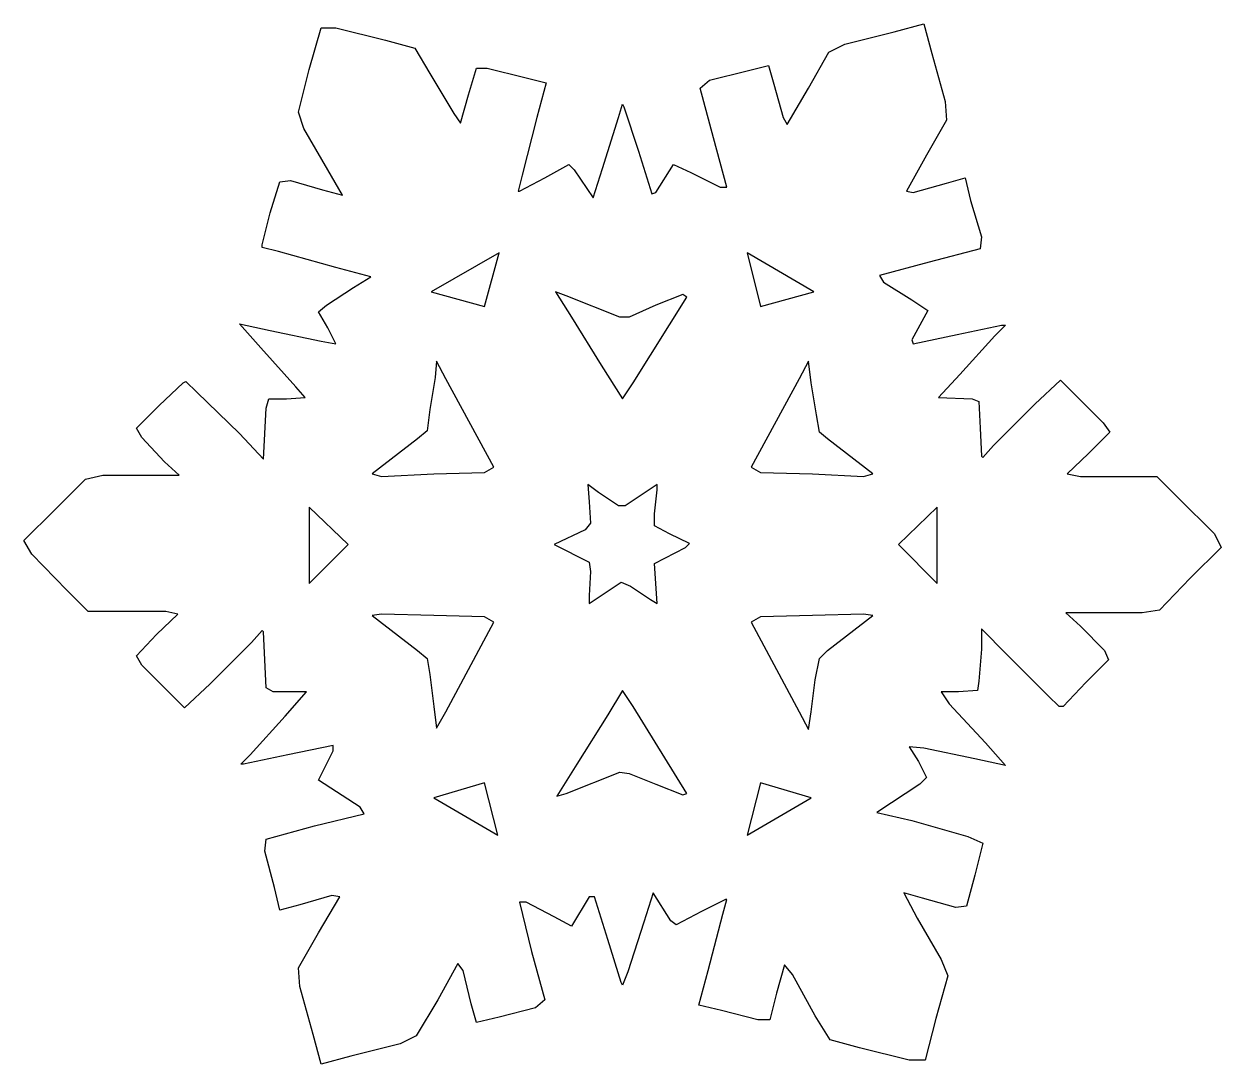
# Model space of a CAD drawing. Header units: centimetres. Extents: x -162 to 48, y -78 to 11.
# Drawn here: x -118.88 to -105.41, y -29.83 to -18.13 of the extents above; entities that cross this region are included whole.
import ezdxf

# ---------------------------------------------------------------- set-up
doc = ezdxf.new("R2010")
doc.units = ezdxf.units.CM
doc.header["$MEASUREMENT"] = 0
doc.layers.add('layer 1', color=7, linetype='Continuous')

msp = doc.modelspace()

# ---------------------------------------------------------------- linework, layer by layer
at = {"layer": 'layer 1', "color": 140}
for points, knots in [([(-105.89216, -23.46017), (-105.89216, -23.46017), (-106.13334, -23.21928), (-106.13334, -23.21928), (-106.13334, -23.21928), (-106.13334, -23.21928), (-106.46476, -23.21928), (-106.46476, -23.21928), (-106.46476, -23.21928), (-106.46476, -23.21928), (-106.99217, -23.21928), (-106.99217, -23.21928), (-106.99217, -23.21928), (-106.99217, -23.21928), (-107.14282, -23.18915), (-107.14282, -23.18915), (-107.14282, -23.18915), (-107.14282, -23.18915), (-106.90178, -22.96318), (-106.90178, -22.96318), (-106.90178, -22.96318), (-106.90178, -22.96318), (-106.66075, -22.72215), (-106.66075, -22.72215), (-106.66075, -22.72215), (-106.66075, -22.72215), (-106.73607, -22.61669), (-106.73607, -22.61669), (-106.73607, -22.61669), (-106.73607, -22.61669), (-107.03737, -22.31555), (-107.03737, -22.31555), (-107.03737, -22.31555), (-107.03737, -22.31555), (-107.21829, -22.13477), (-107.21829, -22.13477), (-107.21829, -22.13477), (-107.21829, -22.13477), (-107.50452, -22.40593), (-107.50452, -22.40593), (-107.50452, -22.40593), (-107.50452, -22.40593), (-107.97167, -22.87279), (-107.97167, -22.87279), (-107.97167, -22.87279), (-107.97167, -22.87279), (-108.09219, -23.00837), (-108.09219, -23.00837), (-108.09219, -23.00837), (-108.09219, -23.00837), (-108.10725, -22.99331), (-108.10725, -22.99331), (-108.10725, -22.99331), (-108.10725, -22.99331), (-108.12232, -22.67695), (-108.12232, -22.67695), (-108.12232, -22.67695), (-108.12232, -22.67695), (-108.13738, -22.37581), (-108.13738, -22.37581), (-108.13738, -22.37581), (-108.13738, -22.37581), (-108.21271, -22.34568), (-108.21271, -22.34568), (-108.21271, -22.34568), (-108.21271, -22.34568), (-108.58947, -22.33061), (-108.58947, -22.33061), (-108.58947, -22.33061), (-108.58947, -22.33061), (-108.34844, -22.07451), (-108.34844, -22.07451), (-108.34844, -22.07451), (-108.34844, -22.07451), (-107.95661, -21.63778), (-107.95661, -21.63778), (-107.95661, -21.63778), (-107.95661, -21.63778), (-107.83609, -21.51727), (-107.83609, -21.51727), (-107.83609, -21.51727), (-107.83609, -21.51727), (-107.88128, -21.51727), (-107.88128, -21.51727), (-107.88128, -21.51727), (-107.88128, -21.51727), (-108.37857, -21.62272), (-108.37857, -21.62272), (-108.37857, -21.62272), (-108.37857, -21.62272), (-108.87585, -21.72802), (-108.87585, -21.72802), (-108.87585, -21.72802), (-108.87585, -21.72802), (-108.89091, -21.68283), (-108.89091, -21.68283), (-108.89091, -21.68283), (-108.89091, -21.68283), (-108.70999, -21.35155), (-108.70999, -21.35155), (-108.70999, -21.35155), (-108.70999, -21.35155), (-108.89091, -21.23104), (-108.89091, -21.23104), (-108.89091, -21.23104), (-108.89091, -21.23104), (-109.20727, -21.0352), (-109.20727, -21.0352), (-109.20727, -21.0352), (-109.20727, -21.0352), (-109.25247, -20.96002), (-109.25247, -20.96002), (-109.25247, -20.96002), (-109.25247, -20.96002), (-108.69492, -20.80937), (-108.69492, -20.80937), (-108.69492, -20.80937), (-108.69492, -20.80937), (-108.12232, -20.65873), (-108.12232, -20.65873), (-108.12232, -20.65873), (-108.12232, -20.65873), (-108.10725, -20.52315), (-108.10725, -20.52315), (-108.10725, -20.52315), (-108.10725, -20.52315), (-108.22792, -20.11655), (-108.22792, -20.11655), (-108.22792, -20.11655), (-108.22792, -20.11655), (-108.28818, -19.86045), (-108.28818, -19.86045), (-108.28818, -19.86045), (-108.28818, -19.86045), (-108.49908, -19.92071), (-108.49908, -19.92071), (-108.49908, -19.92071), (-108.49908, -19.92071), (-108.87585, -20.02616), (-108.87585, -20.02616), (-108.87585, -20.02616), (-108.87585, -20.02616), (-108.95117, -20.01109), (-108.95117, -20.01109), (-108.95117, -20.01109), (-108.95117, -20.01109), (-108.72505, -19.60435), (-108.72505, -19.60435), (-108.72505, -19.60435), (-108.72505, -19.60435), (-108.49908, -19.21281), (-108.49908, -19.21281), (-108.49908, -19.21281), (-108.49908, -19.21281), (-108.51415, -19.00191), (-108.51415, -19.00191), (-108.51415, -19.00191), (-108.51415, -19.00191), (-108.66479, -18.45973), (-108.66479, -18.45973), (-108.66479, -18.45973), (-108.66479, -18.45973), (-108.75518, -18.1283), (-108.75518, -18.1283), (-108.75518, -18.1283), (-108.75518, -18.1283), (-109.08675, -18.21869), (-109.08675, -18.21869), (-109.08675, -18.21869), (-109.08675, -18.21869), (-109.64429, -18.35427), (-109.64429, -18.35427), (-109.64429, -18.35427), (-109.64429, -18.35427), (-109.82507, -18.44466), (-109.82507, -18.44466), (-109.82507, -18.44466), (-109.82507, -18.44466), (-110.05119, -18.85126), (-110.05119, -18.85126), (-110.05119, -18.85126), (-110.05119, -18.85126), (-110.29222, -19.25801), (-110.29222, -19.25801), (-110.29222, -19.25801), (-110.29222, -19.25801), (-110.33742, -19.18268), (-110.33742, -19.18268), (-110.33742, -19.18268), (-110.33742, -19.18268), (-110.44302, -18.80607), (-110.44302, -18.80607), (-110.44302, -18.80607), (-110.44302, -18.80607), (-110.50328, -18.59531), (-110.50328, -18.59531), (-110.50328, -18.59531), (-110.50328, -18.59531), (-110.74431, -18.65557), (-110.74431, -18.65557), (-110.74431, -18.65557), (-110.74431, -18.65557), (-111.16612, -18.76087), (-111.16612, -18.76087), (-111.16612, -18.76087), (-111.16612, -18.76087), (-111.27158, -18.85126), (-111.27158, -18.85126), (-111.27158, -18.85126), (-111.27158, -18.85126), (-111.12093, -19.40865), (-111.12093, -19.40865), (-111.12093, -19.40865), (-111.12093, -19.40865), (-110.97028, -19.9659), (-110.97028, -19.9659), (-110.97028, -19.9659), (-110.97028, -19.9659), (-111.04561, -19.9659), (-111.04561, -19.9659), (-111.04561, -19.9659), (-111.04561, -19.9659), (-111.37703, -19.80019), (-111.37703, -19.80019), (-111.37703, -19.80019), (-111.37703, -19.80019), (-111.57302, -19.7098), (-111.57302, -19.7098), (-111.57302, -19.7098), (-111.57302, -19.7098), (-111.76886, -20.02616), (-111.76886, -20.02616), (-111.76886, -20.02616), (-111.76886, -20.02616), (-111.81405, -20.04122), (-111.81405, -20.04122), (-111.81405, -20.04122), (-111.81405, -20.04122), (-111.9647, -19.55915), (-111.9647, -19.55915), (-111.9647, -19.55915), (-111.9647, -19.55915), (-112.13056, -19.06217), (-112.13056, -19.06217), (-112.13056, -19.06217), (-112.13056, -19.06217), (-112.14562, -19.03204), (-112.14562, -19.03204), (-112.14562, -19.03204), (-112.14562, -19.03204), (-112.19082, -19.18268), (-112.19082, -19.18268), (-112.19082, -19.18268), (-112.19082, -19.18268), (-112.37159, -19.75499), (-112.37159, -19.75499), (-112.37159, -19.75499), (-112.37159, -19.75499), (-112.47705, -20.08642), (-112.47705, -20.08642), (-112.47705, -20.08642), (-112.47705, -20.08642), (-112.6881, -19.77006), (-112.6881, -19.77006), (-112.6881, -19.77006), (-112.6881, -19.77006), (-112.74836, -19.7098), (-112.74836, -19.7098), (-112.74836, -19.7098), (-112.74836, -19.7098), (-113.01952, -19.86045), (-113.01952, -19.86045), (-113.01952, -19.86045), (-113.01952, -19.86045), (-113.3059, -20.01109), (-113.3059, -20.01109), (-113.3059, -20.01109), (-113.3059, -20.01109), (-113.32096, -20.01109), (-113.32096, -20.01109), (-113.32096, -20.01109), (-113.32096, -20.01109), (-113.27577, -19.83032), (-113.27577, -19.83032), (-113.27577, -19.83032), (-113.27577, -19.83032), (-113.11006, -19.18268), (-113.11006, -19.18268), (-113.11006, -19.18268), (-113.11006, -19.18268), (-113.00446, -18.791), (-113.00446, -18.791), (-113.00446, -18.791), (-113.00446, -18.791), (-113.24564, -18.73089), (-113.24564, -18.73089), (-113.24564, -18.73089), (-113.24564, -18.73089), (-113.66745, -18.62544), (-113.66745, -18.62544), (-113.66745, -18.62544), (-113.66745, -18.62544), (-113.78812, -18.62544), (-113.78812, -18.62544), (-113.78812, -18.62544), (-113.78812, -18.62544), (-113.8785, -18.92658), (-113.8785, -18.92658), (-113.8785, -18.92658), (-113.8785, -18.92658), (-113.96889, -19.24294), (-113.96889, -19.24294), (-113.96889, -19.24294), (-113.96889, -19.24294), (-114.04422, -19.13749), (-114.04422, -19.13749), (-114.04422, -19.13749), (-114.04422, -19.13749), (-114.31553, -18.6857), (-114.31553, -18.6857), (-114.31553, -18.6857), (-114.31553, -18.6857), (-114.48124, -18.39947), (-114.48124, -18.39947), (-114.48124, -18.39947), (-114.48124, -18.39947), (-114.81266, -18.30908), (-114.81266, -18.30908), (-114.81266, -18.30908), (-114.81266, -18.30908), (-115.37035, -18.1735), (-115.37035, -18.1735), (-115.37035, -18.1735), (-115.37035, -18.1735), (-115.53606, -18.1735), (-115.53606, -18.1735), (-115.53606, -18.1735), (-115.53606, -18.1735), (-115.67164, -18.6405), (-115.67164, -18.6405), (-115.67164, -18.6405), (-115.67164, -18.6405), (-115.79216, -19.12243), (-115.79216, -19.12243), (-115.79216, -19.12243), (-115.79216, -19.12243), (-115.7319, -19.3032), (-115.7319, -19.3032), (-115.7319, -19.3032), (-115.7319, -19.3032), (-115.46074, -19.77006), (-115.46074, -19.77006), (-115.46074, -19.77006), (-115.46074, -19.77006), (-115.29488, -20.05629), (-115.29488, -20.05629), (-115.29488, -20.05629), (-115.29488, -20.05629), (-115.521, -19.99603), (-115.521, -19.99603), (-115.521, -19.99603), (-115.521, -19.99603), (-115.88255, -19.89058), (-115.88255, -19.89058), (-115.88255, -19.89058), (-115.88255, -19.89058), (-116.00321, -19.90564), (-116.00321, -19.90564), (-116.00321, -19.90564), (-116.00321, -19.90564), (-116.10867, -20.25198), (-116.10867, -20.25198), (-116.10867, -20.25198), (-116.10867, -20.25198), (-116.19906, -20.61353), (-116.19906, -20.61353), (-116.19906, -20.61353), (-116.19906, -20.61353), (-116.19906, -20.64366), (-116.19906, -20.64366), (-116.19906, -20.64366), (-116.19906, -20.64366), (-116.01828, -20.68886), (-116.01828, -20.68886), (-116.01828, -20.68886), (-116.01828, -20.68886), (-115.37035, -20.86963), (-115.37035, -20.86963), (-115.37035, -20.86963), (-115.37035, -20.86963), (-114.97852, -20.97494), (-114.97852, -20.97494), (-114.97852, -20.97494), (-114.97852, -20.97494), (-115.17436, -21.09546), (-115.17436, -21.09546), (-115.17436, -21.09546), (-115.17436, -21.09546), (-115.4758, -21.2913), (-115.4758, -21.2913), (-115.4758, -21.2913), (-115.4758, -21.2913), (-115.56619, -21.36662), (-115.56619, -21.36662), (-115.56619, -21.36662), (-115.56619, -21.36662), (-115.46074, -21.5474), (-115.46074, -21.5474), (-115.46074, -21.5474), (-115.46074, -21.5474), (-115.37035, -21.72802), (-115.37035, -21.72802), (-115.37035, -21.72802), (-115.37035, -21.72802), (-115.53606, -21.69804), (-115.53606, -21.69804), (-115.53606, -21.69804), (-115.53606, -21.69804), (-116.10867, -21.57753), (-116.10867, -21.57753), (-116.10867, -21.57753), (-116.10867, -21.57753), (-116.45516, -21.5022), (-116.45516, -21.5022), (-116.45516, -21.5022), (-116.45516, -21.5022), (-116.21412, -21.77337), (-116.21412, -21.77337), (-116.21412, -21.77337), (-116.21412, -21.77337), (-115.82229, -22.21009), (-115.82229, -22.21009), (-115.82229, -22.21009), (-115.82229, -22.21009), (-115.71684, -22.33061), (-115.71684, -22.33061), (-115.71684, -22.33061), (-115.71684, -22.33061), (-115.92789, -22.34568), (-115.92789, -22.34568), (-115.92789, -22.34568), (-115.92789, -22.34568), (-116.12373, -22.34568), (-116.12373, -22.34568), (-116.12373, -22.34568), (-116.12373, -22.34568), (-116.15386, -22.45098), (-116.15386, -22.45098), (-116.15386, -22.45098), (-116.15386, -22.45098), (-116.18399, -23.02344), (-116.18399, -23.02344), (-116.18399, -23.02344), (-116.18399, -23.02344), (-116.45516, -22.73721), (-116.45516, -22.73721), (-116.45516, -22.73721), (-116.45516, -22.73721), (-116.93737, -22.27035), (-116.93737, -22.27035), (-116.93737, -22.27035), (-116.93737, -22.27035), (-117.05789, -22.14984), (-117.05789, -22.14984), (-117.05789, -22.14984), (-117.05789, -22.14984), (-117.08817, -22.1649), (-117.08817, -22.1649), (-117.08817, -22.1649), (-117.08817, -22.1649), (-117.35933, -22.421), (-117.35933, -22.421), (-117.35933, -22.421), (-117.35933, -22.421), (-117.61558, -22.67695), (-117.61558, -22.67695), (-117.61558, -22.67695), (-117.61558, -22.67695), (-117.55517, -22.7824), (-117.55517, -22.7824), (-117.55517, -22.7824), (-117.55517, -22.7824), (-117.29907, -23.05357), (-117.29907, -23.05357), (-117.29907, -23.05357), (-117.29907, -23.05357), (-117.13336, -23.20407), (-117.13336, -23.20407), (-117.13336, -23.20407), (-117.13336, -23.20407), (-117.44972, -23.20407), (-117.44972, -23.20407), (-117.44972, -23.20407), (-117.44972, -23.20407), (-117.9922, -23.20407), (-117.9922, -23.20407), (-117.9922, -23.20407), (-117.9922, -23.20407), (-118.18818, -23.24926), (-118.18818, -23.24926), (-118.18818, -23.24926), (-118.18818, -23.24926), (-118.53467, -23.59575), (-118.53467, -23.59575), (-118.53467, -23.59575), (-118.53467, -23.59575), (-118.88131, -23.94209), (-118.88131, -23.94209), (-118.88131, -23.94209), (-118.88131, -23.94209), (-118.79092, -24.09274), (-118.79092, -24.09274), (-118.79092, -24.09274), (-118.79092, -24.09274), (-118.39909, -24.49948), (-118.39909, -24.49948), (-118.39909, -24.49948), (-118.39909, -24.49948), (-118.15806, -24.74052), (-118.15806, -24.74052), (-118.15806, -24.74052), (-118.15806, -24.74052), (-117.82648, -24.74052), (-117.82648, -24.74052), (-117.82648, -24.74052), (-117.82648, -24.74052), (-117.28401, -24.74052), (-117.28401, -24.74052), (-117.28401, -24.74052), (-117.28401, -24.74052), (-117.14843, -24.7705), (-117.14843, -24.7705), (-117.14843, -24.7705), (-117.14843, -24.7705), (-117.38946, -24.99647), (-117.38946, -24.99647), (-117.38946, -24.99647), (-117.38946, -24.99647), (-117.61558, -25.2375), (-117.61558, -25.2375), (-117.61558, -25.2375), (-117.61558, -25.2375), (-117.55517, -25.34296), (-117.55517, -25.34296), (-117.55517, -25.34296), (-117.55517, -25.34296), (-117.25388, -25.6441), (-117.25388, -25.6441), (-117.25388, -25.6441), (-117.25388, -25.6441), (-117.0731, -25.82488), (-117.0731, -25.82488), (-117.0731, -25.82488), (-117.0731, -25.82488), (-116.78673, -25.55371), (-116.78673, -25.55371), (-116.78673, -25.55371), (-116.78673, -25.55371), (-116.31957, -25.08686), (-116.31957, -25.08686), (-116.31957, -25.08686), (-116.31957, -25.08686), (-116.19906, -24.95128), (-116.19906, -24.95128), (-116.19906, -24.95128), (-116.19906, -24.95128), (-116.18399, -24.96634), (-116.18399, -24.96634), (-116.18399, -24.96634), (-116.18399, -24.96634), (-116.16893, -25.2827), (-116.16893, -25.2827), (-116.16893, -25.2827), (-116.16893, -25.2827), (-116.15386, -25.59891), (-116.15386, -25.59891), (-116.15386, -25.59891), (-116.15386, -25.59891), (-116.07854, -25.6441), (-116.07854, -25.6441), (-116.07854, -25.6441), (-116.07854, -25.6441), (-115.70177, -25.6441), (-115.70177, -25.6441), (-115.70177, -25.6441), (-115.70177, -25.6441), (-115.94281, -25.91527), (-115.94281, -25.91527), (-115.94281, -25.91527), (-115.94281, -25.91527), (-116.33464, -26.352), (-116.33464, -26.352), (-116.33464, -26.352), (-116.33464, -26.352), (-116.44024, -26.45745), (-116.44024, -26.45745), (-116.44024, -26.45745), (-116.44024, -26.45745), (-116.40996, -26.45745), (-116.40996, -26.45745), (-116.40996, -26.45745), (-116.40996, -26.45745), (-115.91268, -26.352), (-115.91268, -26.352), (-115.91268, -26.352), (-115.91268, -26.352), (-115.40048, -26.24654), (-115.40048, -26.24654), (-115.40048, -26.24654), (-115.40048, -26.24654), (-115.40048, -26.30695), (-115.40048, -26.30695), (-115.40048, -26.30695), (-115.40048, -26.30695), (-115.56619, -26.63822), (-115.56619, -26.63822), (-115.56619, -26.63822), (-115.56619, -26.63822), (-115.09904, -26.93952), (-115.09904, -26.93952), (-115.09904, -26.93952), (-115.09904, -26.93952), (-115.05384, -27.01469), (-115.05384, -27.01469), (-115.05384, -27.01469), (-115.05384, -27.01469), (-115.61139, -27.15028), (-115.61139, -27.15028), (-115.61139, -27.15028), (-115.61139, -27.15028), (-116.15386, -27.30092), (-116.15386, -27.30092), (-116.15386, -27.30092), (-116.15386, -27.30092), (-116.16893, -27.4365), (-116.16893, -27.4365), (-116.16893, -27.4365), (-116.16893, -27.4365), (-116.06347, -27.8431), (-116.06347, -27.8431), (-116.06347, -27.8431), (-116.06347, -27.8431), (-116.00321, -28.0992), (-116.00321, -28.0992), (-116.00321, -28.0992), (-116.00321, -28.0992), (-115.7771, -28.03894), (-115.7771, -28.03894), (-115.7771, -28.03894), (-115.7771, -28.03894), (-115.41554, -27.93349), (-115.41554, -27.93349), (-115.41554, -27.93349), (-115.41554, -27.93349), (-115.32501, -27.94856), (-115.32501, -27.94856), (-115.32501, -27.94856), (-115.32501, -27.94856), (-115.56619, -28.3553), (-115.56619, -28.3553), (-115.56619, -28.3553), (-115.56619, -28.3553), (-115.79216, -28.74684), (-115.79216, -28.74684), (-115.79216, -28.74684), (-115.79216, -28.74684), (-115.7771, -28.95774), (-115.7771, -28.95774), (-115.7771, -28.95774), (-115.7771, -28.95774), (-115.62645, -29.49992), (-115.62645, -29.49992), (-115.62645, -29.49992), (-115.62645, -29.49992), (-115.53606, -29.83135), (-115.53606, -29.83135), (-115.53606, -29.83135), (-115.53606, -29.83135), (-115.20449, -29.74096), (-115.20449, -29.74096), (-115.20449, -29.74096), (-115.20449, -29.74096), (-114.64695, -29.60538), (-114.64695, -29.60538), (-114.64695, -29.60538), (-114.64695, -29.60538), (-114.46617, -29.51499), (-114.46617, -29.51499), (-114.46617, -29.51499), (-114.46617, -29.51499), (-114.22514, -29.10839), (-114.22514, -29.10839), (-114.22514, -29.10839), (-114.22514, -29.10839), (-113.99902, -28.70164), (-113.99902, -28.70164), (-113.99902, -28.70164), (-113.99902, -28.70164), (-113.93876, -28.77697), (-113.93876, -28.77697), (-113.93876, -28.77697), (-113.93876, -28.77697), (-113.84837, -29.15358), (-113.84837, -29.15358), (-113.84837, -29.15358), (-113.84837, -29.15358), (-113.78812, -29.36434), (-113.78812, -29.36434), (-113.78812, -29.36434), (-113.78812, -29.36434), (-113.53187, -29.30423), (-113.53187, -29.30423), (-113.53187, -29.30423), (-113.53187, -29.30423), (-113.12497, -29.19878), (-113.12497, -29.19878), (-113.12497, -29.19878), (-113.12497, -29.19878), (-113.01952, -29.10839), (-113.01952, -29.10839), (-113.01952, -29.10839), (-113.01952, -29.10839), (-113.17032, -28.56606), (-113.17032, -28.56606), (-113.17032, -28.56606), (-113.17032, -28.56606), (-113.3059, -28.00881), (-113.3059, -28.00881), (-113.3059, -28.00881), (-113.3059, -28.00881), (-113.23057, -28.00881), (-113.23057, -28.00881), (-113.23057, -28.00881), (-113.23057, -28.00881), (-112.91407, -28.17453), (-112.91407, -28.17453), (-112.91407, -28.17453), (-112.91407, -28.17453), (-112.71823, -28.27998), (-112.71823, -28.27998), (-112.71823, -28.27998), (-112.71823, -28.27998), (-112.52224, -27.94856), (-112.52224, -27.94856), (-112.52224, -27.94856), (-112.52224, -27.94856), (-112.46198, -27.94856), (-112.46198, -27.94856), (-112.46198, -27.94856), (-112.46198, -27.94856), (-112.31133, -28.43048), (-112.31133, -28.43048), (-112.31133, -28.43048), (-112.31133, -28.43048), (-112.16069, -28.91255), (-112.16069, -28.91255), (-112.16069, -28.91255), (-112.16069, -28.91255), (-112.14562, -28.94268), (-112.14562, -28.94268), (-112.14562, -28.94268), (-112.14562, -28.94268), (-112.08522, -28.79203), (-112.08522, -28.79203), (-112.08522, -28.79203), (-112.08522, -28.79203), (-111.90444, -28.23479), (-111.90444, -28.23479), (-111.90444, -28.23479), (-111.90444, -28.23479), (-111.79899, -27.90336), (-111.79899, -27.90336), (-111.79899, -27.90336), (-111.79899, -27.90336), (-111.60315, -28.21972), (-111.60315, -28.21972), (-111.60315, -28.21972), (-111.60315, -28.21972), (-111.54289, -28.26491), (-111.54289, -28.26491), (-111.54289, -28.26491), (-111.54289, -28.26491), (-111.25651, -28.11427), (-111.25651, -28.11427), (-111.25651, -28.11427), (-111.25651, -28.11427), (-110.98549, -27.97869), (-110.98549, -27.97869), (-110.98549, -27.97869), (-110.98549, -27.97869), (-110.97028, -27.97869), (-110.97028, -27.97869), (-110.97028, -27.97869), (-110.97028, -27.97869), (-111.01548, -28.1444), (-111.01548, -28.1444), (-111.01548, -28.1444), (-111.01548, -28.1444), (-111.18119, -28.77697), (-111.18119, -28.77697), (-111.18119, -28.77697), (-111.18119, -28.77697), (-111.28664, -29.16865), (-111.28664, -29.16865), (-111.28664, -29.16865), (-111.28664, -29.16865), (-111.03054, -29.22891), (-111.03054, -29.22891), (-111.03054, -29.22891), (-111.03054, -29.22891), (-110.62379, -29.33421), (-110.62379, -29.33421), (-110.62379, -29.33421), (-110.62379, -29.33421), (-110.48821, -29.33421), (-110.48821, -29.33421), (-110.48821, -29.33421), (-110.48821, -29.33421), (-110.41289, -29.03307), (-110.41289, -29.03307), (-110.41289, -29.03307), (-110.41289, -29.03307), (-110.32235, -28.71671), (-110.32235, -28.71671), (-110.32235, -28.71671), (-110.32235, -28.71671), (-110.23196, -28.82216), (-110.23196, -28.82216), (-110.23196, -28.82216), (-110.23196, -28.82216), (-109.97587, -29.28902), (-109.97587, -29.28902), (-109.97587, -29.28902), (-109.97587, -29.28902), (-109.81015, -29.56018), (-109.81015, -29.56018), (-109.81015, -29.56018), (-109.81015, -29.56018), (-109.47858, -29.65057), (-109.47858, -29.65057), (-109.47858, -29.65057), (-109.47858, -29.65057), (-108.92104, -29.78615), (-108.92104, -29.78615), (-108.92104, -29.78615), (-108.92104, -29.78615), (-108.74012, -29.78615), (-108.74012, -29.78615), (-108.74012, -29.78615), (-108.74012, -29.78615), (-108.6196, -29.31915), (-108.6196, -29.31915), (-108.6196, -29.31915), (-108.6196, -29.31915), (-108.48402, -28.83722), (-108.48402, -28.83722), (-108.48402, -28.83722), (-108.48402, -28.83722), (-108.55934, -28.65645), (-108.55934, -28.65645), (-108.55934, -28.65645), (-108.55934, -28.65645), (-108.83065, -28.18959), (-108.83065, -28.18959), (-108.83065, -28.18959), (-108.83065, -28.18959), (-108.9813, -27.90336), (-108.9813, -27.90336), (-108.9813, -27.90336), (-108.9813, -27.90336), (-108.7704, -27.96362), (-108.7704, -27.96362), (-108.7704, -27.96362), (-108.7704, -27.96362), (-108.39363, -28.06907), (-108.39363, -28.06907), (-108.39363, -28.06907), (-108.39363, -28.06907), (-108.27297, -28.05401), (-108.27297, -28.05401), (-108.27297, -28.05401), (-108.27297, -28.05401), (-108.18258, -27.70767), (-108.18258, -27.70767), (-108.18258, -27.70767), (-108.18258, -27.70767), (-108.09219, -27.34612), (-108.09219, -27.34612), (-108.09219, -27.34612), (-108.09219, -27.34612), (-108.25805, -27.27079), (-108.25805, -27.27079), (-108.25805, -27.27079), (-108.25805, -27.27079), (-108.89091, -27.09002), (-108.89091, -27.09002), (-108.89091, -27.09002), (-108.89091, -27.09002), (-109.28259, -26.99978), (-109.28259, -26.99978), (-109.28259, -26.99978), (-109.28259, -26.99978), (-108.80052, -26.68342), (-108.80052, -26.68342), (-108.80052, -26.68342), (-108.80052, -26.68342), (-108.72505, -26.60809), (-108.72505, -26.60809), (-108.72505, -26.60809), (-108.72505, -26.60809), (-108.81544, -26.42732), (-108.81544, -26.42732), (-108.81544, -26.42732), (-108.81544, -26.42732), (-108.92104, -26.26175), (-108.92104, -26.26175), (-108.92104, -26.26175), (-108.92104, -26.26175), (-108.75518, -26.27682), (-108.75518, -26.27682), (-108.75518, -26.27682), (-108.75518, -26.27682), (-108.18258, -26.39719), (-108.18258, -26.39719), (-108.18258, -26.39719), (-108.18258, -26.39719), (-107.83609, -26.47251), (-107.83609, -26.47251), (-107.83609, -26.47251), (-107.83609, -26.47251), (-108.06206, -26.21656), (-108.06206, -26.21656), (-108.06206, -26.21656), (-108.06206, -26.21656), (-108.46895, -25.77969), (-108.46895, -25.77969), (-108.46895, -25.77969), (-108.46895, -25.77969), (-108.55934, -25.6441), (-108.55934, -25.6441), (-108.55934, -25.6441), (-108.55934, -25.6441), (-108.3635, -25.6441), (-108.3635, -25.6441), (-108.3635, -25.6441), (-108.3635, -25.6441), (-108.15245, -25.62904), (-108.15245, -25.62904), (-108.15245, -25.62904), (-108.15245, -25.62904), (-108.13738, -25.52373), (-108.13738, -25.52373), (-108.13738, -25.52373), (-108.13738, -25.52373), (-108.10725, -25.16218), (-108.10725, -25.16218), (-108.10725, -25.16218), (-108.10725, -25.16218), (-108.10725, -24.93621), (-108.10725, -24.93621), (-108.10725, -24.93621), (-108.10725, -24.93621), (-107.82103, -25.22244), (-107.82103, -25.22244), (-107.82103, -25.22244), (-107.82103, -25.22244), (-107.35387, -25.6893), (-107.35387, -25.6893), (-107.35387, -25.6893), (-107.35387, -25.6893), (-107.23335, -25.80981), (-107.23335, -25.80981), (-107.23335, -25.80981), (-107.23335, -25.80981), (-107.18816, -25.80981), (-107.18816, -25.80981), (-107.18816, -25.80981), (-107.18816, -25.80981), (-106.93191, -25.53865), (-106.93191, -25.53865), (-106.93191, -25.53865), (-106.93191, -25.53865), (-106.67581, -25.2827), (-106.67581, -25.2827), (-106.67581, -25.2827), (-106.67581, -25.2827), (-106.72101, -25.17725), (-106.72101, -25.17725), (-106.72101, -25.17725), (-106.72101, -25.17725), (-106.99217, -24.90608), (-106.99217, -24.90608), (-106.99217, -24.90608), (-106.99217, -24.90608), (-107.15803, -24.75543), (-107.15803, -24.75543), (-107.15803, -24.75543), (-107.15803, -24.75543), (-106.82646, -24.75543), (-106.82646, -24.75543), (-106.82646, -24.75543), (-106.82646, -24.75543), (-106.29905, -24.75543), (-106.29905, -24.75543), (-106.29905, -24.75543), (-106.29905, -24.75543), (-106.10321, -24.72531), (-106.10321, -24.72531), (-106.10321, -24.72531), (-106.10321, -24.72531), (-105.75657, -24.3639), (-105.75657, -24.3639), (-105.75657, -24.3639), (-105.75657, -24.3639), (-105.41009, -24.01741), (-105.41009, -24.01741), (-105.41009, -24.01741), (-105.41009, -24.01741), (-105.48526, -23.86691), (-105.48526, -23.86691), (-105.48526, -23.86691), (-105.48526, -23.86691), (-105.89216, -23.46017), (-105.89216, -23.46017)], [0, 0, 0, 0, 0.00389105, 0.00389105, 0.00389105, 0.00389105, 0.0077821, 0.0077821, 0.0077821, 0.0077821, 0.01167315, 0.01167315, 0.01167315, 0.01167315, 0.0155642, 0.0155642, 0.0155642, 0.0155642, 0.01945525, 0.01945525, 0.01945525, 0.01945525, 0.0233463, 0.0233463, 0.0233463, 0.0233463, 0.02723735, 0.02723735, 0.02723735, 0.02723735, 0.0311284, 0.0311284, 0.0311284, 0.0311284, 0.03501946, 0.03501946, 0.03501946, 0.03501946, 0.03891051, 0.03891051, 0.03891051, 0.03891051, 0.04280156, 0.04280156, 0.04280156, 0.04280156, 0.04669261, 0.04669261, 0.04669261, 0.04669261, 0.05058366, 0.05058366, 0.05058366, 0.05058366, 0.05447471, 0.05447471, 0.05447471, 0.05447471, 0.05836576, 0.05836576, 0.05836576, 0.05836576, 0.06225681, 0.06225681, 0.06225681, 0.06225681, 0.06614786, 0.06614786, 0.06614786, 0.06614786, 0.07003891, 0.07003891, 0.07003891, 0.07003891, 0.07392996, 0.07392996, 0.07392996, 0.07392996, 0.07782101, 0.07782101, 0.07782101, 0.07782101, 0.08171206, 0.08171206, 0.08171206, 0.08171206, 0.08560311, 0.08560311, 0.08560311, 0.08560311, 0.08949416, 0.08949416, 0.08949416, 0.08949416, 0.09338521, 0.09338521, 0.09338521, 0.09338521, 0.09727626, 0.09727626, 0.09727626, 0.09727626, 0.10116732, 0.10116732, 0.10116732, 0.10116732, 0.10505837, 0.10505837, 0.10505837, 0.10505837, 0.10894942, 0.10894942, 0.10894942, 0.10894942, 0.11284047, 0.11284047, 0.11284047, 0.11284047, 0.11673152, 0.11673152, 0.11673152, 0.11673152, 0.12062257, 0.12062257, 0.12062257, 0.12062257, 0.12451362, 0.12451362, 0.12451362, 0.12451362, 0.12840467, 0.12840467, 0.12840467, 0.12840467, 0.13229572, 0.13229572, 0.13229572, 0.13229572, 0.13618677, 0.13618677, 0.13618677, 0.13618677, 0.14007782, 0.14007782, 0.14007782, 0.14007782, 0.14396887, 0.14396887, 0.14396887, 0.14396887, 0.14785992, 0.14785992, 0.14785992, 0.14785992, 0.15175097, 0.15175097, 0.15175097, 0.15175097, 0.15564202, 0.15564202, 0.15564202, 0.15564202, 0.15953307, 0.15953307, 0.15953307, 0.15953307, 0.16342412, 0.16342412, 0.16342412, 0.16342412, 0.16731518, 0.16731518, 0.16731518, 0.16731518, 0.17120623, 0.17120623, 0.17120623, 0.17120623, 0.17509728, 0.17509728, 0.17509728, 0.17509728, 0.17898833, 0.17898833, 0.17898833, 0.17898833, 0.18287938, 0.18287938, 0.18287938, 0.18287938, 0.18677043, 0.18677043, 0.18677043, 0.18677043, 0.19066148, 0.19066148, 0.19066148, 0.19066148, 0.19455253, 0.19455253, 0.19455253, 0.19455253, 0.19844358, 0.19844358, 0.19844358, 0.19844358, 0.20233463, 0.20233463, 0.20233463, 0.20233463, 0.20622568, 0.20622568, 0.20622568, 0.20622568, 0.21011673, 0.21011673, 0.21011673, 0.21011673, 0.21400778, 0.21400778, 0.21400778, 0.21400778, 0.21789883, 0.21789883, 0.21789883, 0.21789883, 0.22178988, 0.22178988, 0.22178988, 0.22178988, 0.22568093, 0.22568093, 0.22568093, 0.22568093, 0.22957198, 0.22957198, 0.22957198, 0.22957198, 0.23346304, 0.23346304, 0.23346304, 0.23346304, 0.23735409, 0.23735409, 0.23735409, 0.23735409, 0.24124514, 0.24124514, 0.24124514, 0.24124514, 0.24513619, 0.24513619, 0.24513619, 0.24513619, 0.24902724, 0.24902724, 0.24902724, 0.24902724, 0.25291829, 0.25291829, 0.25291829, 0.25291829, 0.25680934, 0.25680934, 0.25680934, 0.25680934, 0.26070039, 0.26070039, 0.26070039, 0.26070039, 0.26459144, 0.26459144, 0.26459144, 0.26459144, 0.26848249, 0.26848249, 0.26848249, 0.26848249, 0.27237354, 0.27237354, 0.27237354, 0.27237354, 0.27626459, 0.27626459, 0.27626459, 0.27626459, 0.28015564, 0.28015564, 0.28015564, 0.28015564, 0.28404669, 0.28404669, 0.28404669, 0.28404669, 0.28793774, 0.28793774, 0.28793774, 0.28793774, 0.29182879, 0.29182879, 0.29182879, 0.29182879, 0.29571984, 0.29571984, 0.29571984, 0.29571984, 0.29961089, 0.29961089, 0.29961089, 0.29961089, 0.30350195, 0.30350195, 0.30350195, 0.30350195, 0.307393, 0.307393, 0.307393, 0.307393, 0.31128405, 0.31128405, 0.31128405, 0.31128405, 0.3151751, 0.3151751, 0.3151751, 0.3151751, 0.31906615, 0.31906615, 0.31906615, 0.31906615, 0.3229572, 0.3229572, 0.3229572, 0.3229572, 0.32684825, 0.32684825, 0.32684825, 0.32684825, 0.3307393, 0.3307393, 0.3307393, 0.3307393, 0.33463035, 0.33463035, 0.33463035, 0.33463035, 0.3385214, 0.3385214, 0.3385214, 0.3385214, 0.34241245, 0.34241245, 0.34241245, 0.34241245, 0.3463035, 0.3463035, 0.3463035, 0.3463035, 0.35019455, 0.35019455, 0.35019455, 0.35019455, 0.3540856, 0.3540856, 0.3540856, 0.3540856, 0.35797665, 0.35797665, 0.35797665, 0.35797665, 0.3618677, 0.3618677, 0.3618677, 0.3618677, 0.36575875, 0.36575875, 0.36575875, 0.36575875, 0.36964981, 0.36964981, 0.36964981, 0.36964981, 0.37354086, 0.37354086, 0.37354086, 0.37354086, 0.37743191, 0.37743191, 0.37743191, 0.37743191, 0.38132296, 0.38132296, 0.38132296, 0.38132296, 0.38521401, 0.38521401, 0.38521401, 0.38521401, 0.38910506, 0.38910506, 0.38910506, 0.38910506, 0.39299611, 0.39299611, 0.39299611, 0.39299611, 0.39688716, 0.39688716, 0.39688716, 0.39688716, 0.40077821, 0.40077821, 0.40077821, 0.40077821, 0.40466926, 0.40466926, 0.40466926, 0.40466926, 0.40856031, 0.40856031, 0.40856031, 0.40856031, 0.41245136, 0.41245136, 0.41245136, 0.41245136, 0.41634241, 0.41634241, 0.41634241, 0.41634241, 0.42023346, 0.42023346, 0.42023346, 0.42023346, 0.42412451, 0.42412451, 0.42412451, 0.42412451, 0.42801556, 0.42801556, 0.42801556, 0.42801556, 0.43190661, 0.43190661, 0.43190661, 0.43190661, 0.43579767, 0.43579767, 0.43579767, 0.43579767, 0.43968872, 0.43968872, 0.43968872, 0.43968872, 0.44357977, 0.44357977, 0.44357977, 0.44357977, 0.44747082, 0.44747082, 0.44747082, 0.44747082, 0.45136187, 0.45136187, 0.45136187, 0.45136187, 0.45525292, 0.45525292, 0.45525292, 0.45525292, 0.45914397, 0.45914397, 0.45914397, 0.45914397, 0.46303502, 0.46303502, 0.46303502, 0.46303502, 0.46692607, 0.46692607, 0.46692607, 0.46692607, 0.47081712, 0.47081712, 0.47081712, 0.47081712, 0.47470817, 0.47470817, 0.47470817, 0.47470817, 0.47859922, 0.47859922, 0.47859922, 0.47859922, 0.48249027, 0.48249027, 0.48249027, 0.48249027, 0.48638132, 0.48638132, 0.48638132, 0.48638132, 0.49027237, 0.49027237, 0.49027237, 0.49027237, 0.49416342, 0.49416342, 0.49416342, 0.49416342, 0.49805447, 0.49805447, 0.49805447, 0.49805447, 0.50194553, 0.50194553, 0.50194553, 0.50194553, 0.50583658, 0.50583658, 0.50583658, 0.50583658, 0.50972763, 0.50972763, 0.50972763, 0.50972763, 0.51361868, 0.51361868, 0.51361868, 0.51361868, 0.51750973, 0.51750973, 0.51750973, 0.51750973, 0.52140078, 0.52140078, 0.52140078, 0.52140078, 0.52529183, 0.52529183, 0.52529183, 0.52529183, 0.52918288, 0.52918288, 0.52918288, 0.52918288, 0.53307393, 0.53307393, 0.53307393, 0.53307393, 0.53696498, 0.53696498, 0.53696498, 0.53696498, 0.54085603, 0.54085603, 0.54085603, 0.54085603, 0.54474708, 0.54474708, 0.54474708, 0.54474708, 0.54863813, 0.54863813, 0.54863813, 0.54863813, 0.55252918, 0.55252918, 0.55252918, 0.55252918, 0.55642023, 0.55642023, 0.55642023, 0.55642023, 0.56031128, 0.56031128, 0.56031128, 0.56031128, 0.56420233, 0.56420233, 0.56420233, 0.56420233, 0.56809339, 0.56809339, 0.56809339, 0.56809339, 0.57198444, 0.57198444, 0.57198444, 0.57198444, 0.57587549, 0.57587549, 0.57587549, 0.57587549, 0.57976654, 0.57976654, 0.57976654, 0.57976654, 0.58365759, 0.58365759, 0.58365759, 0.58365759, 0.58754864, 0.58754864, 0.58754864, 0.58754864, 0.59143969, 0.59143969, 0.59143969, 0.59143969, 0.59533074, 0.59533074, 0.59533074, 0.59533074, 0.59922179, 0.59922179, 0.59922179, 0.59922179, 0.60311284, 0.60311284, 0.60311284, 0.60311284, 0.60700389, 0.60700389, 0.60700389, 0.60700389, 0.61089494, 0.61089494, 0.61089494, 0.61089494, 0.61478599, 0.61478599, 0.61478599, 0.61478599, 0.61867704, 0.61867704, 0.61867704, 0.61867704, 0.62256809, 0.62256809, 0.62256809, 0.62256809, 0.62645914, 0.62645914, 0.62645914, 0.62645914, 0.63035019, 0.63035019, 0.63035019, 0.63035019, 0.63424125, 0.63424125, 0.63424125, 0.63424125, 0.6381323, 0.6381323, 0.6381323, 0.6381323, 0.64202335, 0.64202335, 0.64202335, 0.64202335, 0.6459144, 0.6459144, 0.6459144, 0.6459144, 0.64980545, 0.64980545, 0.64980545, 0.64980545, 0.6536965, 0.6536965, 0.6536965, 0.6536965, 0.65758755, 0.65758755, 0.65758755, 0.65758755, 0.6614786, 0.6614786, 0.6614786, 0.6614786, 0.66536965, 0.66536965, 0.66536965, 0.66536965, 0.6692607, 0.6692607, 0.6692607, 0.6692607, 0.67315175, 0.67315175, 0.67315175, 0.67315175, 0.6770428, 0.6770428, 0.6770428, 0.6770428, 0.68093385, 0.68093385, 0.68093385, 0.68093385, 0.6848249, 0.6848249, 0.6848249, 0.6848249, 0.68871595, 0.68871595, 0.68871595, 0.68871595, 0.692607, 0.692607, 0.692607, 0.692607, 0.69649805, 0.69649805, 0.69649805, 0.69649805, 0.70038911, 0.70038911, 0.70038911, 0.70038911, 0.70428016, 0.70428016, 0.70428016, 0.70428016, 0.70817121, 0.70817121, 0.70817121, 0.70817121, 0.71206226, 0.71206226, 0.71206226, 0.71206226, 0.71595331, 0.71595331, 0.71595331, 0.71595331, 0.71984436, 0.71984436, 0.71984436, 0.71984436, 0.72373541, 0.72373541, 0.72373541, 0.72373541, 0.72762646, 0.72762646, 0.72762646, 0.72762646, 0.73151751, 0.73151751, 0.73151751, 0.73151751, 0.73540856, 0.73540856, 0.73540856, 0.73540856, 0.73929961, 0.73929961, 0.73929961, 0.73929961, 0.74319066, 0.74319066, 0.74319066, 0.74319066, 0.74708171, 0.74708171, 0.74708171, 0.74708171, 0.75097276, 0.75097276, 0.75097276, 0.75097276, 0.75486381, 0.75486381, 0.75486381, 0.75486381, 0.75875486, 0.75875486, 0.75875486, 0.75875486, 0.76264591, 0.76264591, 0.76264591, 0.76264591, 0.76653696, 0.76653696, 0.76653696, 0.76653696, 0.77042802, 0.77042802, 0.77042802, 0.77042802, 0.77431907, 0.77431907, 0.77431907, 0.77431907, 0.77821012, 0.77821012, 0.77821012, 0.77821012, 0.78210117, 0.78210117, 0.78210117, 0.78210117, 0.78599222, 0.78599222, 0.78599222, 0.78599222, 0.78988327, 0.78988327, 0.78988327, 0.78988327, 0.79377432, 0.79377432, 0.79377432, 0.79377432, 0.79766537, 0.79766537, 0.79766537, 0.79766537, 0.80155642, 0.80155642, 0.80155642, 0.80155642, 0.80544747, 0.80544747, 0.80544747, 0.80544747, 0.80933852, 0.80933852, 0.80933852, 0.80933852, 0.81322957, 0.81322957, 0.81322957, 0.81322957, 0.81712062, 0.81712062, 0.81712062, 0.81712062, 0.82101167, 0.82101167, 0.82101167, 0.82101167, 0.82490272, 0.82490272, 0.82490272, 0.82490272, 0.82879377, 0.82879377, 0.82879377, 0.82879377, 0.83268482, 0.83268482, 0.83268482, 0.83268482, 0.83657588, 0.83657588, 0.83657588, 0.83657588, 0.84046693, 0.84046693, 0.84046693, 0.84046693, 0.84435798, 0.84435798, 0.84435798, 0.84435798, 0.84824903, 0.84824903, 0.84824903, 0.84824903, 0.85214008, 0.85214008, 0.85214008, 0.85214008, 0.85603113, 0.85603113, 0.85603113, 0.85603113, 0.85992218, 0.85992218, 0.85992218, 0.85992218, 0.86381323, 0.86381323, 0.86381323, 0.86381323, 0.86770428, 0.86770428, 0.86770428, 0.86770428, 0.87159533, 0.87159533, 0.87159533, 0.87159533, 0.87548638, 0.87548638, 0.87548638, 0.87548638, 0.87937743, 0.87937743, 0.87937743, 0.87937743, 0.88326848, 0.88326848, 0.88326848, 0.88326848, 0.88715953, 0.88715953, 0.88715953, 0.88715953, 0.89105058, 0.89105058, 0.89105058, 0.89105058, 0.89494163, 0.89494163, 0.89494163, 0.89494163, 0.89883268, 0.89883268, 0.89883268, 0.89883268, 0.90272374, 0.90272374, 0.90272374, 0.90272374, 0.90661479, 0.90661479, 0.90661479, 0.90661479, 0.91050584, 0.91050584, 0.91050584, 0.91050584, 0.91439689, 0.91439689, 0.91439689, 0.91439689, 0.91828794, 0.91828794, 0.91828794, 0.91828794, 0.92217899, 0.92217899, 0.92217899, 0.92217899, 0.92607004, 0.92607004, 0.92607004, 0.92607004, 0.92996109, 0.92996109, 0.92996109, 0.92996109, 0.93385214, 0.93385214, 0.93385214, 0.93385214, 0.93774319, 0.93774319, 0.93774319, 0.93774319, 0.94163424, 0.94163424, 0.94163424, 0.94163424, 0.94552529, 0.94552529, 0.94552529, 0.94552529, 0.94941634, 0.94941634, 0.94941634, 0.94941634, 0.95330739, 0.95330739, 0.95330739, 0.95330739, 0.95719844, 0.95719844, 0.95719844, 0.95719844, 0.96108949, 0.96108949, 0.96108949, 0.96108949, 0.96498054, 0.96498054, 0.96498054, 0.96498054, 0.9688716, 0.9688716, 0.9688716, 0.9688716, 0.97276265, 0.97276265, 0.97276265, 0.97276265, 0.9766537, 0.9766537, 0.9766537, 0.9766537, 0.98054475, 0.98054475, 0.98054475, 0.98054475, 0.9844358, 0.9844358, 0.9844358, 0.9844358, 0.98832685, 0.98832685, 0.98832685, 0.98832685, 0.9922179, 0.9922179, 0.9922179, 0.9922179, 1, 1, 1, 1]), ([(-113.69758, -21.30636), (-113.69758, -21.30636), (-113.69758, -21.30636), (-113.69758, -21.30636), (-113.69758, -21.30636), (-113.69758, -21.30636), (-114.30032, -21.14065), (-114.30032, -21.14065), (-114.30032, -21.14065), (-114.30032, -21.14065), (-113.53187, -20.70392), (-113.53187, -20.70392), (-113.53187, -20.70392), (-113.53187, -20.70392), (-113.69758, -21.30636), (-113.69758, -21.30636)], [0, 0, 0, 0, 0.2, 0.2, 0.2, 0.2, 0.4, 0.4, 0.4, 0.4, 0.6, 0.6, 0.6, 0.6, 1, 1, 1, 1]), ([(-109.99093, -21.14065), (-109.99093, -21.14065), (-109.99093, -21.14065), (-109.99093, -21.14065), (-109.99093, -21.14065), (-109.99093, -21.14065), (-110.59366, -21.30636), (-110.59366, -21.30636), (-110.59366, -21.30636), (-110.59366, -21.30636), (-110.74431, -20.70392), (-110.74431, -20.70392), (-110.74431, -20.70392), (-110.74431, -20.70392), (-109.99093, -21.14065), (-109.99093, -21.14065)], [0, 0, 0, 0, 0.2, 0.2, 0.2, 0.2, 0.4, 0.4, 0.4, 0.4, 0.6, 0.6, 0.6, 0.6, 1, 1, 1, 1]), ([(-112.77849, -21.18584), (-112.77849, -21.18584), (-112.77849, -21.18584), (-112.77849, -21.18584), (-112.77849, -21.18584), (-112.77849, -21.18584), (-112.17575, -21.42688), (-112.17575, -21.42688), (-112.17575, -21.42688), (-112.17575, -21.42688), (-112.0703, -21.42688), (-112.0703, -21.42688), (-112.0703, -21.42688), (-112.0703, -21.42688), (-111.76886, -21.2913), (-111.76886, -21.2913), (-111.76886, -21.2913), (-111.76886, -21.2913), (-111.46756, -21.17078), (-111.46756, -21.17078), (-111.46756, -21.17078), (-111.46756, -21.17078), (-111.42222, -21.20091), (-111.42222, -21.20091), (-111.42222, -21.20091), (-111.42222, -21.20091), (-112.02511, -22.1649), (-112.02511, -22.1649), (-112.02511, -22.1649), (-112.02511, -22.1649), (-112.14562, -22.34568), (-112.14562, -22.34568), (-112.14562, -22.34568), (-112.14562, -22.34568), (-112.38666, -21.96906), (-112.38666, -21.96906), (-112.38666, -21.96906), (-112.38666, -21.96906), (-112.71823, -21.42688), (-112.71823, -21.42688), (-112.71823, -21.42688), (-112.71823, -21.42688), (-112.899, -21.14065), (-112.899, -21.14065), (-112.899, -21.14065), (-112.899, -21.14065), (-112.77849, -21.18584), (-112.77849, -21.18584)], [0, 0, 0, 0, 0.07692308, 0.07692308, 0.07692308, 0.07692308, 0.15384615, 0.15384615, 0.15384615, 0.15384615, 0.23076923, 0.23076923, 0.23076923, 0.23076923, 0.30769231, 0.30769231, 0.30769231, 0.30769231, 0.38461538, 0.38461538, 0.38461538, 0.38461538, 0.46153846, 0.46153846, 0.46153846, 0.46153846, 0.53846154, 0.53846154, 0.53846154, 0.53846154, 0.61538462, 0.61538462, 0.61538462, 0.61538462, 0.69230769, 0.69230769, 0.69230769, 0.69230769, 0.76923077, 0.76923077, 0.76923077, 0.76923077, 0.84615385, 0.84615385, 0.84615385, 0.84615385, 1, 1, 1, 1]), ([(-114.45111, -22.79747), (-114.45111, -22.79747), (-114.45111, -22.79747), (-114.45111, -22.79747), (-114.45111, -22.79747), (-114.45111, -22.79747), (-114.34566, -22.70708), (-114.34566, -22.70708), (-114.34566, -22.70708), (-114.34566, -22.70708), (-114.31553, -22.46605), (-114.31553, -22.46605), (-114.31553, -22.46605), (-114.31553, -22.46605), (-114.25527, -22.10464), (-114.25527, -22.10464), (-114.25527, -22.10464), (-114.25527, -22.10464), (-114.24006, -21.92387), (-114.24006, -21.92387), (-114.24006, -21.92387), (-114.24006, -21.92387), (-114.1346, -22.11971), (-114.1346, -22.11971), (-114.1346, -22.11971), (-114.1346, -22.11971), (-113.59213, -23.11383), (-113.59213, -23.11383), (-113.59213, -23.11383), (-113.59213, -23.11383), (-113.69758, -23.17409), (-113.69758, -23.17409), (-113.69758, -23.17409), (-113.69758, -23.17409), (-114.27019, -23.18915), (-114.27019, -23.18915), (-114.27019, -23.18915), (-114.27019, -23.18915), (-114.858, -23.21928), (-114.858, -23.21928), (-114.858, -23.21928), (-114.858, -23.21928), (-114.96346, -23.18915), (-114.96346, -23.18915), (-114.96346, -23.18915), (-114.96346, -23.18915), (-114.45111, -22.79747), (-114.45111, -22.79747)], [0, 0, 0, 0, 0.07692308, 0.07692308, 0.07692308, 0.07692308, 0.15384615, 0.15384615, 0.15384615, 0.15384615, 0.23076923, 0.23076923, 0.23076923, 0.23076923, 0.30769231, 0.30769231, 0.30769231, 0.30769231, 0.38461538, 0.38461538, 0.38461538, 0.38461538, 0.46153846, 0.46153846, 0.46153846, 0.46153846, 0.53846154, 0.53846154, 0.53846154, 0.53846154, 0.61538462, 0.61538462, 0.61538462, 0.61538462, 0.69230769, 0.69230769, 0.69230769, 0.69230769, 0.76923077, 0.76923077, 0.76923077, 0.76923077, 0.84615385, 0.84615385, 0.84615385, 0.84615385, 1, 1, 1, 1]), ([(-109.43339, -23.21928), (-109.43339, -23.21928), (-109.43339, -23.21928), (-109.43339, -23.21928), (-109.43339, -23.21928), (-109.43339, -23.21928), (-110.00599, -23.18915), (-110.00599, -23.18915), (-110.00599, -23.18915), (-110.00599, -23.18915), (-110.59366, -23.17409), (-110.59366, -23.17409), (-110.59366, -23.17409), (-110.59366, -23.17409), (-110.69912, -23.11383), (-110.69912, -23.11383), (-110.69912, -23.11383), (-110.69912, -23.11383), (-110.15664, -22.11971), (-110.15664, -22.11971), (-110.15664, -22.11971), (-110.15664, -22.11971), (-110.05119, -21.92387), (-110.05119, -21.92387), (-110.05119, -21.92387), (-110.05119, -21.92387), (-110.02106, -22.1649), (-110.02106, -22.1649), (-110.02106, -22.1649), (-110.02106, -22.1649), (-109.9608, -22.52645), (-109.9608, -22.52645), (-109.9608, -22.52645), (-109.9608, -22.52645), (-109.93067, -22.72215), (-109.93067, -22.72215), (-109.93067, -22.72215), (-109.93067, -22.72215), (-109.84028, -22.79747), (-109.84028, -22.79747), (-109.84028, -22.79747), (-109.84028, -22.79747), (-109.32794, -23.18915), (-109.32794, -23.18915), (-109.32794, -23.18915), (-109.32794, -23.18915), (-109.43339, -23.21928), (-109.43339, -23.21928)], [0, 0, 0, 0, 0.07692308, 0.07692308, 0.07692308, 0.07692308, 0.15384615, 0.15384615, 0.15384615, 0.15384615, 0.23076923, 0.23076923, 0.23076923, 0.23076923, 0.30769231, 0.30769231, 0.30769231, 0.30769231, 0.38461538, 0.38461538, 0.38461538, 0.38461538, 0.46153846, 0.46153846, 0.46153846, 0.46153846, 0.53846154, 0.53846154, 0.53846154, 0.53846154, 0.61538462, 0.61538462, 0.61538462, 0.61538462, 0.69230769, 0.69230769, 0.69230769, 0.69230769, 0.76923077, 0.76923077, 0.76923077, 0.76923077, 0.84615385, 0.84615385, 0.84615385, 0.84615385, 1, 1, 1, 1]), ([(-111.43729, -24.01741), (-111.43729, -24.01741), (-111.43729, -24.01741), (-111.43729, -24.01741), (-111.43729, -24.01741), (-111.43729, -24.01741), (-111.78392, -24.19819), (-111.78392, -24.19819), (-111.78392, -24.19819), (-111.78392, -24.19819), (-111.75379, -24.65013), (-111.75379, -24.65013), (-111.75379, -24.65013), (-111.75379, -24.65013), (-111.82912, -24.60494), (-111.82912, -24.60494), (-111.82912, -24.60494), (-111.82912, -24.60494), (-112.05509, -24.45429), (-112.05509, -24.45429), (-112.05509, -24.45429), (-112.05509, -24.45429), (-112.16069, -24.40909), (-112.16069, -24.40909), (-112.16069, -24.40909), (-112.16069, -24.40909), (-112.34146, -24.52961), (-112.34146, -24.52961), (-112.34146, -24.52961), (-112.34146, -24.52961), (-112.52224, -24.65013), (-112.52224, -24.65013), (-112.52224, -24.65013), (-112.52224, -24.65013), (-112.52224, -24.55974), (-112.52224, -24.55974), (-112.52224, -24.55974), (-112.52224, -24.55974), (-112.50717, -24.28858), (-112.50717, -24.28858), (-112.50717, -24.28858), (-112.50717, -24.28858), (-112.52224, -24.18312), (-112.52224, -24.18312), (-112.52224, -24.18312), (-112.52224, -24.18312), (-112.91407, -23.98728), (-112.91407, -23.98728), (-112.91407, -23.98728), (-112.91407, -23.98728), (-112.56743, -23.82172), (-112.56743, -23.82172), (-112.56743, -23.82172), (-112.56743, -23.82172), (-112.50717, -23.7464), (-112.50717, -23.7464), (-112.50717, -23.7464), (-112.50717, -23.7464), (-112.52224, -23.50536), (-112.52224, -23.50536), (-112.52224, -23.50536), (-112.52224, -23.50536), (-112.5373, -23.30952), (-112.5373, -23.30952), (-112.5373, -23.30952), (-112.5373, -23.30952), (-112.41679, -23.39991), (-112.41679, -23.39991), (-112.41679, -23.39991), (-112.41679, -23.39991), (-112.19082, -23.55056), (-112.19082, -23.55056), (-112.19082, -23.55056), (-112.19082, -23.55056), (-112.11549, -23.55056), (-112.11549, -23.55056), (-112.11549, -23.55056), (-112.11549, -23.55056), (-111.75379, -23.30952), (-111.75379, -23.30952), (-111.75379, -23.30952), (-111.75379, -23.30952), (-111.75379, -23.36978), (-111.75379, -23.36978), (-111.75379, -23.36978), (-111.75379, -23.36978), (-111.78392, -23.64094), (-111.78392, -23.64094), (-111.78392, -23.64094), (-111.78392, -23.64094), (-111.78392, -23.77653), (-111.78392, -23.77653), (-111.78392, -23.77653), (-111.78392, -23.77653), (-111.61821, -23.86691), (-111.61821, -23.86691), (-111.61821, -23.86691), (-111.61821, -23.86691), (-111.39209, -23.97237), (-111.39209, -23.97237), (-111.39209, -23.97237), (-111.39209, -23.97237), (-111.43729, -24.01741), (-111.43729, -24.01741)], [0, 0, 0, 0, 0.03703704, 0.03703704, 0.03703704, 0.03703704, 0.07407407, 0.07407407, 0.07407407, 0.07407407, 0.11111111, 0.11111111, 0.11111111, 0.11111111, 0.14814815, 0.14814815, 0.14814815, 0.14814815, 0.18518519, 0.18518519, 0.18518519, 0.18518519, 0.22222222, 0.22222222, 0.22222222, 0.22222222, 0.25925926, 0.25925926, 0.25925926, 0.25925926, 0.2962963, 0.2962963, 0.2962963, 0.2962963, 0.33333333, 0.33333333, 0.33333333, 0.33333333, 0.37037037, 0.37037037, 0.37037037, 0.37037037, 0.40740741, 0.40740741, 0.40740741, 0.40740741, 0.44444444, 0.44444444, 0.44444444, 0.44444444, 0.48148148, 0.48148148, 0.48148148, 0.48148148, 0.51851852, 0.51851852, 0.51851852, 0.51851852, 0.55555556, 0.55555556, 0.55555556, 0.55555556, 0.59259259, 0.59259259, 0.59259259, 0.59259259, 0.62962963, 0.62962963, 0.62962963, 0.62962963, 0.66666667, 0.66666667, 0.66666667, 0.66666667, 0.7037037, 0.7037037, 0.7037037, 0.7037037, 0.74074074, 0.74074074, 0.74074074, 0.74074074, 0.77777778, 0.77777778, 0.77777778, 0.77777778, 0.81481481, 0.81481481, 0.81481481, 0.81481481, 0.85185185, 0.85185185, 0.85185185, 0.85185185, 0.88888889, 0.88888889, 0.88888889, 0.88888889, 0.92592593, 0.92592593, 0.92592593, 0.92592593, 1, 1, 1, 1]), ([(-115.67164, -24.42416), (-115.67164, -24.42416), (-115.67164, -24.42416), (-115.67164, -24.42416), (-115.67164, -24.42416), (-115.67164, -24.42416), (-115.67164, -23.56562), (-115.67164, -23.56562), (-115.67164, -23.56562), (-115.67164, -23.56562), (-115.23462, -23.98728), (-115.23462, -23.98728), (-115.23462, -23.98728), (-115.23462, -23.98728), (-115.67164, -24.42416), (-115.67164, -24.42416)], [0, 0, 0, 0, 0.2, 0.2, 0.2, 0.2, 0.4, 0.4, 0.4, 0.4, 0.6, 0.6, 0.6, 0.6, 1, 1, 1, 1]), ([(-108.60454, -24.42416), (-108.60454, -24.42416), (-108.60454, -24.42416), (-108.60454, -24.42416), (-108.60454, -24.42416), (-108.60454, -24.42416), (-109.04156, -23.98728), (-109.04156, -23.98728), (-109.04156, -23.98728), (-109.04156, -23.98728), (-108.60454, -23.56562), (-108.60454, -23.56562), (-108.60454, -23.56562), (-108.60454, -23.56562), (-108.60454, -24.42416), (-108.60454, -24.42416)], [0, 0, 0, 0, 0.2, 0.2, 0.2, 0.2, 0.4, 0.4, 0.4, 0.4, 0.6, 0.6, 0.6, 0.6, 1, 1, 1, 1]), ([(-114.34566, -25.26763), (-114.34566, -25.26763), (-114.34566, -25.26763), (-114.34566, -25.26763), (-114.34566, -25.26763), (-114.34566, -25.26763), (-114.45111, -25.17725), (-114.45111, -25.17725), (-114.45111, -25.17725), (-114.45111, -25.17725), (-114.96346, -24.78571), (-114.96346, -24.78571), (-114.96346, -24.78571), (-114.96346, -24.78571), (-114.858, -24.7705), (-114.858, -24.7705), (-114.858, -24.7705), (-114.858, -24.7705), (-114.27019, -24.78571), (-114.27019, -24.78571), (-114.27019, -24.78571), (-114.27019, -24.78571), (-113.69758, -24.80063), (-113.69758, -24.80063), (-113.69758, -24.80063), (-113.69758, -24.80063), (-113.59213, -24.86089), (-113.59213, -24.86089), (-113.59213, -24.86089), (-113.59213, -24.86089), (-114.1346, -25.87007), (-114.1346, -25.87007), (-114.1346, -25.87007), (-114.1346, -25.87007), (-114.24006, -26.05085), (-114.24006, -26.05085), (-114.24006, -26.05085), (-114.24006, -26.05085), (-114.27019, -25.80981), (-114.27019, -25.80981), (-114.27019, -25.80981), (-114.27019, -25.80981), (-114.31553, -25.44841), (-114.31553, -25.44841), (-114.31553, -25.44841), (-114.31553, -25.44841), (-114.34566, -25.26763), (-114.34566, -25.26763)], [0, 0, 0, 0, 0.07692308, 0.07692308, 0.07692308, 0.07692308, 0.15384615, 0.15384615, 0.15384615, 0.15384615, 0.23076923, 0.23076923, 0.23076923, 0.23076923, 0.30769231, 0.30769231, 0.30769231, 0.30769231, 0.38461538, 0.38461538, 0.38461538, 0.38461538, 0.46153846, 0.46153846, 0.46153846, 0.46153846, 0.53846154, 0.53846154, 0.53846154, 0.53846154, 0.61538462, 0.61538462, 0.61538462, 0.61538462, 0.69230769, 0.69230769, 0.69230769, 0.69230769, 0.76923077, 0.76923077, 0.76923077, 0.76923077, 0.84615385, 0.84615385, 0.84615385, 0.84615385, 1, 1, 1, 1]), ([(-109.84028, -25.17725), (-109.84028, -25.17725), (-109.84028, -25.17725), (-109.84028, -25.17725), (-109.84028, -25.17725), (-109.84028, -25.17725), (-109.93067, -25.26763), (-109.93067, -25.26763), (-109.93067, -25.26763), (-109.93067, -25.26763), (-109.97587, -25.50852), (-109.97587, -25.50852), (-109.97587, -25.50852), (-109.97587, -25.50852), (-110.02106, -25.87007), (-110.02106, -25.87007), (-110.02106, -25.87007), (-110.02106, -25.87007), (-110.05119, -26.06591), (-110.05119, -26.06591), (-110.05119, -26.06591), (-110.05119, -26.06591), (-110.15664, -25.87007), (-110.15664, -25.87007), (-110.15664, -25.87007), (-110.15664, -25.87007), (-110.69912, -24.86089), (-110.69912, -24.86089), (-110.69912, -24.86089), (-110.69912, -24.86089), (-110.59366, -24.80063), (-110.59366, -24.80063), (-110.59366, -24.80063), (-110.59366, -24.80063), (-110.00599, -24.78571), (-110.00599, -24.78571), (-110.00599, -24.78571), (-110.00599, -24.78571), (-109.43339, -24.7705), (-109.43339, -24.7705), (-109.43339, -24.7705), (-109.43339, -24.7705), (-109.32794, -24.78571), (-109.32794, -24.78571), (-109.32794, -24.78571), (-109.32794, -24.78571), (-109.84028, -25.17725), (-109.84028, -25.17725)], [0, 0, 0, 0, 0.07692308, 0.07692308, 0.07692308, 0.07692308, 0.15384615, 0.15384615, 0.15384615, 0.15384615, 0.23076923, 0.23076923, 0.23076923, 0.23076923, 0.30769231, 0.30769231, 0.30769231, 0.30769231, 0.38461538, 0.38461538, 0.38461538, 0.38461538, 0.46153846, 0.46153846, 0.46153846, 0.46153846, 0.53846154, 0.53846154, 0.53846154, 0.53846154, 0.61538462, 0.61538462, 0.61538462, 0.61538462, 0.69230769, 0.69230769, 0.69230769, 0.69230769, 0.76923077, 0.76923077, 0.76923077, 0.76923077, 0.84615385, 0.84615385, 0.84615385, 0.84615385, 1, 1, 1, 1]), ([(-111.46756, -26.80394), (-111.46756, -26.80394), (-111.46756, -26.80394), (-111.46756, -26.80394), (-111.46756, -26.80394), (-111.46756, -26.80394), (-111.76886, -26.68342), (-111.76886, -26.68342), (-111.76886, -26.68342), (-111.76886, -26.68342), (-112.0703, -26.5629), (-112.0703, -26.5629), (-112.0703, -26.5629), (-112.0703, -26.5629), (-112.17575, -26.54784), (-112.17575, -26.54784), (-112.17575, -26.54784), (-112.17575, -26.54784), (-112.77849, -26.78887), (-112.77849, -26.78887), (-112.77849, -26.78887), (-112.77849, -26.78887), (-112.88394, -26.819), (-112.88394, -26.819), (-112.88394, -26.819), (-112.88394, -26.819), (-112.65797, -26.45745), (-112.65797, -26.45745), (-112.65797, -26.45745), (-112.65797, -26.45745), (-112.31133, -25.9002), (-112.31133, -25.9002), (-112.31133, -25.9002), (-112.31133, -25.9002), (-112.14562, -25.62904), (-112.14562, -25.62904), (-112.14562, -25.62904), (-112.14562, -25.62904), (-112.02511, -25.80981), (-112.02511, -25.80981), (-112.02511, -25.80981), (-112.02511, -25.80981), (-111.42222, -26.78887), (-111.42222, -26.78887), (-111.42222, -26.78887), (-111.42222, -26.78887), (-111.46756, -26.80394), (-111.46756, -26.80394)], [0, 0, 0, 0, 0.07692308, 0.07692308, 0.07692308, 0.07692308, 0.15384615, 0.15384615, 0.15384615, 0.15384615, 0.23076923, 0.23076923, 0.23076923, 0.23076923, 0.30769231, 0.30769231, 0.30769231, 0.30769231, 0.38461538, 0.38461538, 0.38461538, 0.38461538, 0.46153846, 0.46153846, 0.46153846, 0.46153846, 0.53846154, 0.53846154, 0.53846154, 0.53846154, 0.61538462, 0.61538462, 0.61538462, 0.61538462, 0.69230769, 0.69230769, 0.69230769, 0.69230769, 0.76923077, 0.76923077, 0.76923077, 0.76923077, 0.84615385, 0.84615385, 0.84615385, 0.84615385, 1, 1, 1, 1]), ([(-114.27019, -26.83407), (-114.27019, -26.83407), (-114.27019, -26.83407), (-114.27019, -26.83407), (-114.27019, -26.83407), (-114.27019, -26.83407), (-113.69758, -26.66835), (-113.69758, -26.66835), (-113.69758, -26.66835), (-113.69758, -26.66835), (-113.54693, -27.25573), (-113.54693, -27.25573), (-113.54693, -27.25573), (-113.54693, -27.25573), (-114.27019, -26.83407), (-114.27019, -26.83407)], [0, 0, 0, 0, 0.2, 0.2, 0.2, 0.2, 0.4, 0.4, 0.4, 0.4, 0.6, 0.6, 0.6, 0.6, 1, 1, 1, 1]), ([(-110.74431, -27.25573), (-110.74431, -27.25573), (-110.74431, -27.25573), (-110.74431, -27.25573), (-110.74431, -27.25573), (-110.74431, -27.25573), (-110.59366, -26.66835), (-110.59366, -26.66835), (-110.59366, -26.66835), (-110.59366, -26.66835), (-110.02106, -26.83407), (-110.02106, -26.83407), (-110.02106, -26.83407), (-110.02106, -26.83407), (-110.74431, -27.25573), (-110.74431, -27.25573)], [0, 0, 0, 0, 0.2, 0.2, 0.2, 0.2, 0.4, 0.4, 0.4, 0.4, 0.6, 0.6, 0.6, 0.6, 1, 1, 1, 1])]:
    msp.add_open_spline(points, degree=3, knots=knots, dxfattribs=at)

doc.saveas('drawing.dxf')
